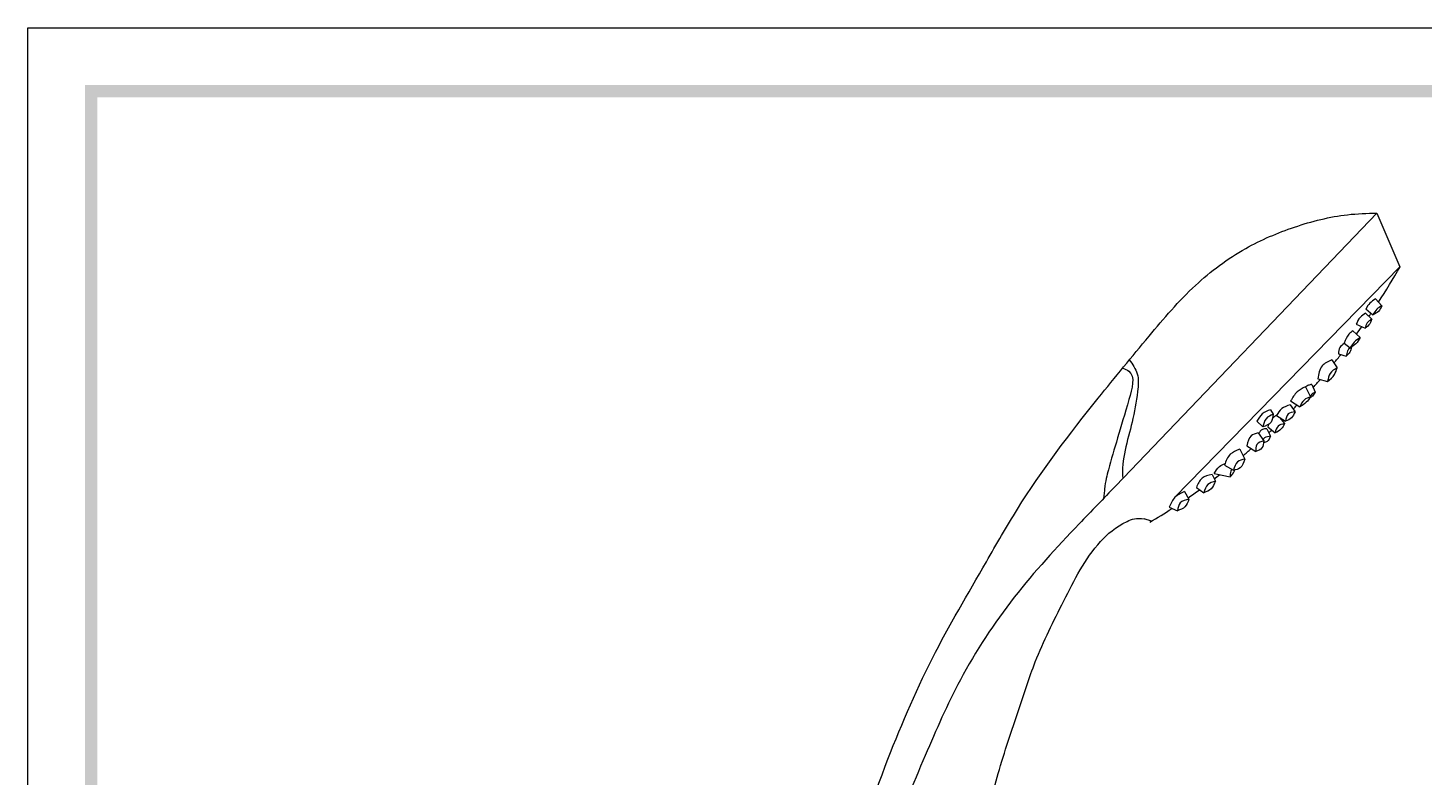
# Model space of a CAD drawing. Header units: millimetres. Extents: x 1091 to 2122, y 843 to 1569.
# Drawn here: x 1091.2 to 1390, y 1409.3 to 1569.5 of the extents above; entities that cross this region are included whole.
import ezdxf

# ---------------------------------------------------------------- set-up
doc = ezdxf.new("R2010")
doc.units = ezdxf.units.MM
doc.layers.add('1', color=7, linetype='Continuous')

msp = doc.modelspace()

# ---------------------------------------------------------------- linework, layer by layer
at = {"color": 2}
msp.add_lwpolyline([(1091.24, 1569.48), (2121.96, 1569.48), (2121.96, 843.46), (1091.24, 843.46)], close=True, dxfattribs=at)
at = {"ltscale": 0.5}
msp.add_lwpolyline([(1091.24, 1569.48), (2121.96, 1569.48), (2121.96, 843.46), (1091.24, 843.46)], close=True, dxfattribs=at)
at = {"color": 5, "ltscale": 40}
for points in [[(1103.47, 1557.25), (1106.11, 1557.25), (1103.47, 867.92), (1106.11, 870.56)], [(1104.79, 1557.25), (1104.79, 1554.61), (2108.41, 1557.25), (2108.41, 1554.61)]]:
    msp.add_trace(points, dxfattribs=at)
at = {"layer": '1'}
for p, q in [((1379.85, 1529.87), (1324.01, 1471.56)), ((1379.85, 1529.87), (1384.81, 1518.4)), ((1384.81, 1518.4), (1336.67, 1469.12)), ((1377.49, 1509.41), (1379.02, 1508.14)), ((1379.59, 1511.56), (1380.91, 1510.04)), ((1375.44, 1506.13), (1377.36, 1505.25)), ((1377.45, 1508.5), (1378.76, 1507.18)), ((1374.71, 1504.7), (1376.27, 1503.26)), ((1371.66, 1499.82), (1373.32, 1499.32)), ((1372.85, 1502.1), (1374.18, 1501.08)), ((1370.24, 1498.5), (1371.36, 1496.8)), ((1367.25, 1494.44), (1369.33, 1493.87)), ((1364.6, 1492.73), (1365.69, 1490.61)), ((1365.93, 1493.23), (1366.67, 1491.57)), ((1357.09, 1487.83), (1357.68, 1486.88)), ((1361.29, 1488.87), (1362.37, 1487.38)), ((1361.41, 1489.73), (1363.38, 1488.44)), ((1354.21, 1485.38), (1355.44, 1484.16)), ((1358.41, 1486.58), (1360.33, 1485.36)), ((1359.04, 1486.18), (1360.1, 1484.86)), ((1354.44, 1482.88), (1355.69, 1481.19)), ((1356.3, 1483.74), (1357.13, 1482.19)), ((1356.54, 1484.15), (1358.1, 1482.89)), ((1350.52, 1479.37), (1351.62, 1477.28)), ((1352.04, 1480.13), (1353.95, 1478.88)), ((1347.25, 1476.01), (1349.18, 1474.89)), ((1344.6, 1474), (1345.34, 1472.57)), ((1345.07, 1474.21), (1348.48, 1473.5)), ((1338.71, 1470.35), (1339.63, 1468.69)), ((1341.26, 1471.18), (1342.87, 1470.1)), ((1335.45, 1466.97), (1337.2, 1466.23)), ((1331.66, 1463.99), (1330.06, 1464.51))]:
    msp.add_line(p, q, dxfattribs=at)
for start, end in [(326.9341, 330.3002), (323.7636, 324.511), (325.5313, 325.8452), (320.7914, 321.6896), (318.171, 319.0442), (315.778, 316.2319), (314.4821, 314.579), (313.003, 313.3379), (310.2108, 311.0856), (307.2064, 307.7597), (304.5649, 305.7111), (300.8718, 302.9998)]:
    msp.add_arc((1254.03, 1593), 150.57, start, end, dxfattribs=at)
for points, knots in [([(1259.45, 1362.71), (1261.56, 1370.33), (1265.62, 1385.61), (1273.61, 1409.87), (1284.05, 1434.47), (1294.58, 1452.24), (1305.49, 1471.4), (1317.6, 1487.23), (1330.58, 1502.97), (1340.34, 1514.49), (1351, 1522.46), (1362.24, 1527.18), (1371.79, 1529.64), (1377.76, 1529.85), (1379.85, 1529.87)], [0, 0, 0, 0, 32.186405, 82.271748, 122.691057, 160.652472, 181.587041, 228.778196, 256.243983, 279.865358, 301.259343, 319.543634, 338.272152, 348.30134, 348.30134, 348.30134, 348.30134]), ([(1374.14, 1501.11), (1373.92, 1500.89), (1373.46, 1500.39), (1373.37, 1499.7), (1373.32, 1499.32)], [0.290911, 0.290911, 0.290911, 0.290911, 1.730348, 3.531066, 3.531066, 3.531066, 3.531066]), ([(1325.48, 1496.76), (1325.96, 1496.57), (1328.42, 1495.57), (1325.48, 1485.34), (1323.28, 1478.3), (1321.77, 1472.6), (1321.59, 1470.83), (1321.37, 1468.83)], [0, 0, 0, 0, 2.370885, 12.098978, 38.415351, 45.394053, 45.425126, 45.425126, 45.425126, 45.425126]), ([(1326.89, 1498.48), (1327.58, 1497.54), (1329.03, 1495.54), (1328.6, 1490.71), (1327.32, 1483.41), (1325.13, 1477.17), (1325.5, 1473.11)], [0, 0, 0, 0, 5.423908, 11.514263, 22.21576, 41.845244, 41.845244, 41.845244, 41.845244]), ([(1357.13, 1482.19), (1356.67, 1482.11), (1356.03, 1482.01), (1355.58, 1481.62), (1355.47, 1481.49)], [0, 0, 0, 0, 2.145611, 2.974832, 2.974832, 2.974832, 2.974832]), ([(1357.13, 1482.19), (1356.93, 1481.75), (1356.59, 1481.05), (1355.92, 1480.82), (1355.64, 1480.76)], [0, 0, 0, 0, 2.157829, 3.504333, 3.504333, 3.504333, 3.504333]), ([(1345.07, 1474.21), (1345.4, 1474.75), (1345.98, 1475.71), (1346.94, 1476.19), (1347.38, 1476.36)], [0, 0, 0, 0, 2.980198, 5.214499, 5.214499, 5.214499, 5.214499]), ([(1348.83, 1475.09), (1348.73, 1474.96), (1348.45, 1474.49), (1348.47, 1473.91), (1348.48, 1473.5)], [1.025851, 1.025851, 1.025851, 1.025851, 1.803587, 3.710824, 3.710824, 3.710824, 3.710824]), ([(1348.48, 1473.5), (1348.82, 1473.86), (1349.25, 1474.3), (1349.43, 1474.84), (1349.46, 1474.95)], [0, 0, 0, 0, 2.321006, 2.841695, 2.841695, 2.841695, 2.841695]), ([(1324.01, 1471.56), (1321.38, 1468.85), (1313.9, 1461.13), (1301.79, 1448.06), (1290.77, 1431.27), (1282.9, 1413.25), (1274.97, 1394.28), (1270.35, 1376.22), (1267.91, 1364.54), (1267.12, 1360.62)], [0, 0, 0, 0, 18.180012, 51.744078, 85.607522, 114.210371, 146.312321, 184.423119, 203.709394, 203.709394, 203.709394, 203.709394]), ([(1286.84, 1355.22), (1287.79, 1360.36), (1289.65, 1370.4), (1292.55, 1384.39), (1295.71, 1397.51), (1298.73, 1410.48), (1302.93, 1422.59), (1306.93, 1435.17), (1312.95, 1447.1), (1318.35, 1457.89), (1324.59, 1463.34), (1328.45, 1464.81), (1330.06, 1464.51)], [0, 0, 0, 0, 25.158379, 49.142373, 68.745832, 90.110158, 113.179537, 130.426133, 153.515658, 177.507073, 187.990675, 191.99333, 191.99333, 191.99333, 191.99333])]:
    msp.add_open_spline(points, degree=3, knots=knots, dxfattribs=at)
for points in [[(1379.59, 1511.56), (1378.35, 1510.6), (1377.49, 1509.41)], [(1380.91, 1510.04), (1379.86, 1509.35), (1379.02, 1508.14)], [(1380.91, 1510.04), (1380.19, 1508.87), (1379.02, 1508.14)], [(1377.45, 1508.5), (1376.29, 1507.59), (1375.44, 1506.13)], [(1378.76, 1507.18), (1377.81, 1506.41), (1377.36, 1505.25)], [(1378.76, 1507.18), (1378.36, 1506.24), (1377.36, 1505.25)], [(1374.71, 1504.7), (1373.87, 1503.98), (1372.85, 1502.1)], [(1376.27, 1503.26), (1375.01, 1502.27), (1374.18, 1501.08)], [(1376.27, 1503.26), (1375.37, 1501.95), (1374.18, 1501.08)], [(1372.88, 1501.97), (1371.92, 1501.13), (1371.66, 1499.82)], [(1374.46, 1501.25), (1374.11, 1500.15), (1373.32, 1499.32)], [(1370.24, 1498.5), (1368.14, 1497.21), (1367.25, 1494.44)], [(1371.36, 1496.8), (1369.88, 1495.61), (1369.33, 1493.87)], [(1369.33, 1493.87), (1370.8, 1495.36), (1371.36, 1496.8)], [(1364.6, 1492.73), (1362.82, 1491.63), (1361.41, 1489.73)], [(1365.93, 1493.23), (1365.22, 1493.06), (1364.6, 1492.73)], [(1366.67, 1491.57), (1366.1, 1490.77), (1365.53, 1490.37)], [(1366.67, 1491.57), (1365.96, 1491.15), (1365.61, 1490.77)], [(1357.09, 1487.83), (1355.35, 1486.95), (1354.21, 1485.38)], [(1361.29, 1488.87), (1359.53, 1488.09), (1358.41, 1486.58)], [(1365.69, 1490.61), (1364.29, 1489.91), (1363.38, 1488.44)], [(1365.69, 1490.61), (1364.75, 1489.42), (1363.38, 1488.44)], [(1357.68, 1486.88), (1356.18, 1485.92), (1355.44, 1484.16)], [(1357.68, 1486.88), (1357.22, 1485.18), (1355.44, 1484.16)], [(1360.1, 1484.86), (1358.72, 1484.3), (1358.1, 1482.89)], [(1360.1, 1484.86), (1359.4, 1483.72), (1358.1, 1482.89)], [(1362.37, 1487.38), (1361.58, 1486.11), (1360.33, 1485.36)], [(1362.37, 1487.38), (1360.89, 1486.93), (1360.33, 1485.36)], [(1354.44, 1482.88), (1352.97, 1482.22), (1352.04, 1480.13)], [(1356.3, 1483.74), (1355.37, 1483.62), (1354.54, 1482.73)], [(1350.52, 1479.37), (1348.51, 1478.31), (1347.25, 1476.01)], [(1355.69, 1481.19), (1354.21, 1480.39), (1353.95, 1478.88)], [(1355.69, 1481.19), (1355.27, 1479.66), (1353.95, 1478.88)], [(1351.62, 1477.28), (1350.59, 1475.38), (1349.18, 1474.89)], [(1351.62, 1477.28), (1350.04, 1476.66), (1349.18, 1474.89)], [(1344.6, 1474), (1342.46, 1473.2), (1341.26, 1471.18)], [(1338.71, 1470.35), (1336.67, 1469.12), (1335.45, 1466.97)], [(1345.34, 1472.57), (1343.69, 1471.84), (1342.87, 1470.1)], [(1345.34, 1472.57), (1344.39, 1470.9), (1342.87, 1470.1)], [(1339.63, 1468.69), (1337.8, 1467.9), (1337.2, 1466.23)], [(1339.63, 1468.69), (1338.8, 1467.09), (1337.2, 1466.23)]]:
    msp.add_spline(points, degree=3, dxfattribs=at)
for points in [[(1356.74, 1484.74), (1356.67, 1484.55), (1356.61, 1484.35), (1356.54, 1484.15)], [(1358.46, 1486.67), (1358.14, 1486.47), (1357.83, 1486.26), (1357.56, 1486.02)]]:
    msp.add_open_spline(points, degree=3, dxfattribs=at)

doc.saveas('drawing.dxf')
